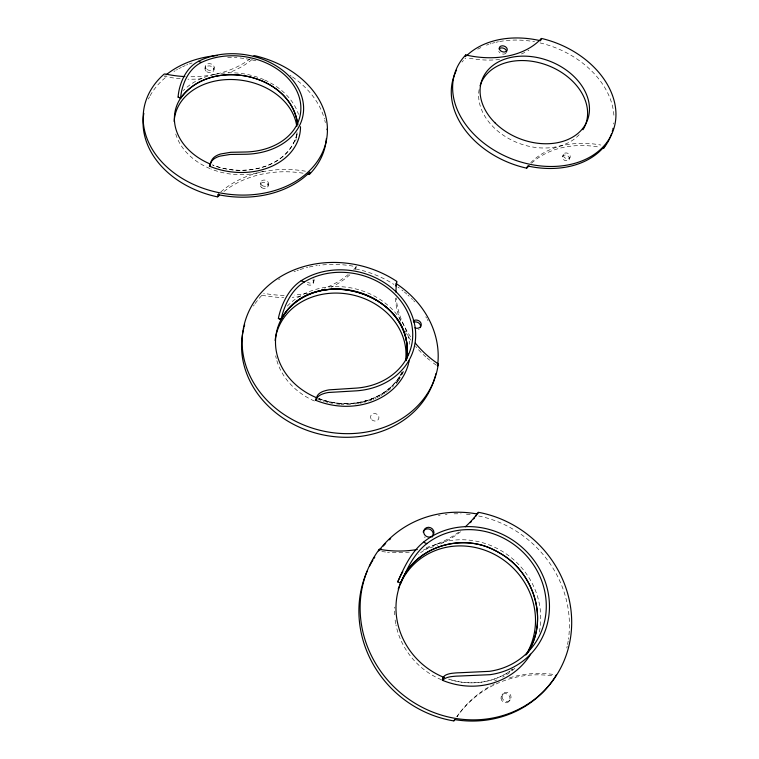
<?xml version="1.0" encoding="UTF-8"?>
<svg xmlns="http://www.w3.org/2000/svg" width="759" height="759" viewBox="0 0 759 759"><rect width="100%" height="100%" fill="white"/><g stroke="black" fill="none" stroke-linecap="round" stroke-linejoin="round"><path stroke-width="0.57" stroke-dasharray="3.79 2.85" d="M205.025 68.746L205.186 66.507M214.01 69.752L214.199 67.532M260.337 184.712L260.65 182.511M268.107 186.031L268.439 183.83M255.128 303.581A98.679 84.553 13.3 0 1 261.77 295.431L262.339 293.031M296.314 138.28L297.186 133.053C288.837 168.925 242.168 177.426 212.207 164.817M313.552 282.614L313.998 280.555M297.063 133.793C288.173 168.783 242.757 177.179 213.07 165.13M354.984 269.768L356.294 266.779L355.013 266.523A98.917 84.676 13.4 0 0 318.903 265.327M562.561 156.42L563.463 154.324M569.136 159.343A3.596 2.713 23.3 0 0 565.17 155.016A3.596 2.713 23.3 0 0 563.235 159.305A3.596 2.713 23.3 0 0 569.136 159.343L570.056 157.246A3.605 2.713 23.3 0 0 566.072 152.92A3.605 2.713 23.3 0 0 564.146 157.208A3.605 2.713 23.3 0 0 570.056 157.246M457.924 715.215L456.975 716.534A119.552 108.148 66.7 0 1 551.983 675.785M501.993 695.045L502.999 693.754M509.08 701.288L510.105 700.016M356.294 266.779L355.544 267.604A95.074 76.27 10.1 0 1 353.571 269.663M165.196 75.615L164.39 76.298L165.623 76.564A89.201 64.012 8.1 0 0 181.553 78.851M510.987 670.406L512.828 669.021C495.01 683.072 470.03 686.345 448.73 679.115C468.996 685.975 492.525 683.385 510.162 671.013M458.825 532.059A102.569 91.972 19.4 0 1 437.801 543.719L432.26 545.968A76.137 70.995 40.6 0 0 418.162 554.535M250.356 58.633A89.391 64.06 8.2 0 1 216.03 74.088L211.002 75.236A64.8 49.42 9 0 0 183.298 90.634M261.997 295.194L263.326 295.46A94.847 76.175 10 0 0 283.752 297.509M355.734 268.942L356.085 269.018A98.679 84.553 13.3 0 1 393.93 284.416M318.353 398.437C347.385 410.249 386.644 402.004 401.862 372.745C386.824 401.672 348.153 410.126 319.292 398.769M436.349 544.279A76.137 70.995 40.6 0 1 512.875 559.013A76.137 70.995 40.6 0 1 539.279 632.351M436.159 544.355A102.569 91.972 19.4 0 1 424.319 548.026M223.971 191.429A95.71 78.044 10.6 0 1 303.439 173.251M148.375 99.068A92.209 70.511 8.9 0 1 149.514 96.82M150.121 95.71A92.209 70.511 8.9 0 1 167.208 76.156M173.972 71.46A92.209 70.511 8.9 0 1 175.168 70.729M176.373 70.027A92.209 70.511 8.9 0 1 177.597 69.335M178.83 68.671A92.209 70.511 8.9 0 1 181.363 67.38M182.644 66.764A92.209 70.511 8.9 0 1 185.262 65.587M186.591 65.027A92.209 70.511 8.9 0 1 187.928 64.477M189.285 63.955A92.209 70.511 8.9 0 1 192.036 62.969M227.681 57.286A92.209 70.511 8.9 0 1 236.969 57.684M240.062 57.978A92.209 70.511 8.9 0 1 244.683 58.576M246.21 58.813A92.209 70.511 8.9 0 1 250.793 59.638M252.311 59.952A92.209 70.511 8.9 0 1 256.836 61.014M290.033 75.331A92.209 70.511 8.9 0 1 291.257 76.137M292.462 76.953A92.209 70.511 8.9 0 1 324.454 119.059M324.767 120.264A92.209 70.511 8.9 0 1 325.336 122.683M326.275 128.764A92.209 70.511 8.9 0 1 326.379 129.979M297.016 132.436A61.754 47.21 8.9 0 1 295.602 141.146M263.392 171.192A61.754 47.21 8.9 0 1 210.888 168.953M209.987 168.583A61.754 47.21 8.9 0 1 175.12 131.62M220.86 191.875A95.938 78.139 10.6 0 1 305.441 171.211M214.55 74.41A89.391 64.06 8.2 0 1 189.693 76.735M252.064 59.477A89.201 64.012 8.1 0 1 228.563 72.817M202.16 78.699A89.201 64.012 8.1 0 1 187.947 79.183M214.712 74.373A64.8 49.42 9 0 1 263.79 79.61M264.673 79.999A64.8 49.42 9 0 1 298.486 114.372M253.449 306.057A98.679 84.553 13.3 0 1 254.284 304.814M397.963 287.12A98.679 84.553 13.3 0 1 399.272 288.059M401.843 289.995A98.679 84.553 13.3 0 1 403.105 290.991M404.348 292.006A98.679 84.553 13.3 0 1 406.777 294.084M407.962 295.137A98.679 84.553 13.3 0 1 409.129 296.219M411.416 298.429A98.679 84.553 13.3 0 1 412.517 299.549M413.608 300.697A98.679 84.553 13.3 0 1 414.68 301.845M425.78 316.769A98.679 84.553 13.3 0 1 426.558 318.087M427.308 319.416A98.679 84.553 13.3 0 1 428.029 320.763M402.744 371.692A66.08 56.593 13.3 0 1 398.788 379.709M398.314 380.477A66.08 56.593 13.3 0 1 396.255 383.475M314.454 401.008A66.08 56.593 13.3 0 1 276.523 359.434M276.285 358.533A66.08 56.593 13.3 0 1 275.688 355.819M401.881 372.678A66.346 56.716 13.4 0 1 319.027 398.655M403.655 371.274A67.342 57.561 13.4 0 1 400.771 376.635M400.221 377.498A67.342 57.561 13.4 0 1 399.073 379.196M398.475 380.031A67.342 57.561 13.4 0 1 395.211 384.054M393.779 385.591A67.342 57.561 13.4 0 1 392.289 387.071M390.724 388.513A67.342 57.561 13.4 0 1 388.276 390.562M387.422 391.227A67.342 57.561 13.4 0 1 385.686 392.507M384.794 393.124A67.342 57.561 13.4 0 1 383.883 393.722M382.963 394.31A67.342 57.561 13.4 0 1 381.084 395.448M380.126 395.989A67.342 57.561 13.4 0 1 379.158 396.521M378.172 397.033A67.342 57.561 13.4 0 1 377.176 397.526M376.17 398.01A67.342 57.561 13.4 0 1 375.155 398.475M374.121 398.921A67.342 57.561 13.4 0 1 373.077 399.357M372.033 399.765A67.342 57.561 13.4 0 1 367.726 401.264M366.625 401.596A67.342 57.561 13.4 0 1 364.405 402.204M363.286 402.479A67.342 57.561 13.4 0 1 359.88 403.209M358.732 403.418A67.342 57.561 13.4 0 1 352.897 404.177M350.544 404.348A67.342 57.561 13.4 0 1 341 404.31M339.795 404.215A67.342 57.561 13.4 0 1 333.827 403.494M332.632 403.295A67.342 57.561 13.4 0 1 329.083 402.583M327.907 402.308A67.342 57.561 13.4 0 1 325.564 401.71M324.406 401.378A67.342 57.561 13.4 0 1 323.249 401.037M320.953 400.297A67.342 57.561 13.4 0 1 317.556 399.054M419.196 329.254A4.791 4.032 18.6 0 1 418.503 329.681M410.572 336.778A93.917 77.257 22.6 0 1 396.198 297.841M287.319 306.067A69.363 59.287 13.4 0 1 404.253 326.028L404.329 326.19A69.363 59.297 13.4 0 1 409.803 344.273M436.434 365.231A93.746 77.2 22.6 0 1 431.036 361.256M429.727 360.212A93.746 77.2 22.6 0 1 427.175 358.077M425.932 356.986A93.746 77.2 22.6 0 1 422.317 353.609M421.15 352.451A93.746 77.2 22.6 0 1 417.792 348.893M416.719 347.679A93.746 77.2 22.6 0 1 415.676 346.455M410.78 340.127A93.746 77.2 22.6 0 1 406.511 333.533M405.733 332.186A93.746 77.2 22.6 0 1 404.993 330.829M400.505 321.161A93.746 77.2 22.6 0 1 395.363 297.111M349.88 274.777A94.847 76.175 10 0 1 331.266 287.225M300.555 296.475A94.847 76.175 10 0 1 292.215 297.3M348.22 274.521A95.074 76.27 10.1 0 1 324.596 288.24M307.537 293.221A95.074 76.27 10.1 0 1 294.321 295.042M284.151 295.355A95.074 76.27 10.1 0 1 263.667 293.297M278.619 279.625A98.917 84.676 13.4 0 1 279.938 278.8M293.999 271.779A98.917 84.676 13.4 0 1 295.479 271.2M296.968 270.64A98.917 84.676 13.4 0 1 298.477 270.109M299.995 269.597A98.917 84.676 13.4 0 1 307.727 267.405M309.302 267.035A98.917 84.676 13.4 0 1 317.281 265.555M313.846 278.866A4.07 3.368 11.4 0 1 312.319 282.642A4.07 3.368 11.4 0 1 307.471 282.187M312.822 279.957A4.061 3.368 11.4 0 1 311.987 284.644A4.061 3.368 11.4 0 1 306.342 283.591M438.398 515.465A108.281 101.137 41 0 1 440.116 515.162M445.315 514.441A108.281 101.137 41 0 1 447.051 514.26M454.053 513.834A108.281 101.137 41 0 1 461.092 513.862M466.377 514.194A108.281 101.137 41 0 1 471.652 514.792M478.644 515.987A108.281 101.137 41 0 1 568.434 639.249M568.168 641.013A108.281 101.137 41 0 1 567.542 644.524M567.182 646.27A108.281 101.137 41 0 1 566.793 648.015M425.144 537.581A5.237 4.82 27.4 0 1 424.395 536.936M456.814 716.781A119.865 108.404 66.5 0 1 491.13 685.643M492.752 684.779A119.865 108.404 66.5 0 1 494.375 683.935M509.621 677.815A119.865 108.404 66.5 0 1 553.15 674.409M460.618 531.708A102.313 91.82 19.3 0 1 436.966 545.398M433.683 546.651A102.313 91.82 19.3 0 1 421.776 550.114M409.357 552.154A102.313 91.82 19.3 0 1 387.413 552.191M385.581 552.002A102.313 91.82 19.3 0 1 380.079 551.224M514.887 668.281A72.503 67.693 40.9 0 1 502.6 677.142M496.699 680.036A72.503 67.693 40.9 0 1 494.669 680.87M441.472 679.751A72.503 67.693 40.9 0 1 395.942 624.828M395.724 623.718A72.503 67.693 40.9 0 1 394.927 618.177M394.652 614.847A72.503 67.693 40.9 0 1 394.652 607.105M531.556 163.223A87.646 67.504 25.8 0 1 599.809 147.237M462.013 62.077A83.917 62.001 21.3 0 1 463.455 60.407M464.973 58.794A83.917 62.001 21.3 0 1 465.77 58.007M477.734 49.202A83.917 62.001 21.3 0 1 480.893 47.561M486.443 45.179A83.917 62.001 21.3 0 1 488.758 44.345M489.934 43.956A83.917 62.001 21.3 0 1 491.12 43.586M492.325 43.235A83.917 62.001 21.3 0 1 494.754 42.589M495.988 42.286A83.917 62.001 21.3 0 1 498.483 41.745M499.745 41.508A83.917 62.001 21.3 0 1 534.592 41.764M540.076 42.912A83.917 62.001 21.3 0 1 613.984 117.436M613.813 122.93A83.917 62.001 21.3 0 1 613.708 124.021M506.044 53.083A4.108 2.97 19.7 0 1 499.299 52.267M499.033 51.906A4.108 2.97 19.7 0 1 498.739 51.327M530.731 162.673A87.845 67.56 25.8 0 1 600.824 145.045M528.909 50.16A80.909 56.972 18.3 0 1 527.922 50.739M524.849 52.371A80.909 56.972 18.3 0 1 520.522 54.325M499.612 59.515A80.909 56.972 18.3 0 1 467.553 57.855M579.212 134.666A56.204 41.508 21.3 0 1 514.166 141.316A56.204 41.508 21.3 0 1 479.223 89.145M371.73 419.718A4.241 3.748 16.7 0 0 378.788 418.57A4.241 3.748 16.7 0 0 373.732 413.551A4.241 3.748 16.7 0 0 371.73 419.718M206.799 71.763A4.526 3.349 8.4 0 0 213.981 69.961A4.526 3.349 8.4 0 0 207.757 66.033A4.526 3.349 8.4 0 0 206.799 71.763M206.97 69.534A4.535 3.359 8.5 0 0 214.171 67.741A4.535 3.359 8.5 0 0 207.938 63.803A4.535 3.359 8.5 0 0 206.97 69.534M261.95 185.367A3.947 3.112 9.6 0 0 268.392 184.029A3.947 3.112 9.6 0 0 263.269 180.13A3.947 3.112 9.6 0 0 261.95 185.367M261.646 187.568A3.937 3.112 9.6 0 0 268.069 186.221A3.937 3.112 9.6 0 0 262.956 182.34A3.937 3.112 9.6 0 0 261.646 187.568M502.031 696.876A4.763 4.412 55.8 0 0 509.071 700.927A4.763 4.412 55.8 0 0 508.539 692.872A4.763 4.412 55.8 0 0 502.031 696.876M501.025 698.157A4.753 4.402 56 0 0 508.046 702.198A4.753 4.402 56 0 0 507.524 694.162A4.753 4.402 56 0 0 501.025 698.157"/><path stroke-width="1.14" d="M143.84 113.29A92.209 70.511 8.9 0 0 217.33 196.837L218.725 193.811M415.363 343.172A93.917 77.257 22.6 0 0 437.203 363.229L438.256 364.282A99.144 84.78 13.4 0 1 313.173 428.399A99.144 84.78 13.4 0 1 251.646 305.943A99.144 84.78 13.4 0 1 396.53 281.238L396.653 282.5A93.917 77.257 22.6 0 0 395.97 292.206M396.815 281.437L395.999 284.634A93.746 77.2 22.6 0 0 395.818 286.001M406.312 360.212C418.361 291.665 307.822 260.612 279.587 322.651A66.394 56.754 13.4 0 0 316.37 397.64L316.56 397.688A31.963 15.18 24.6 0 1 319.235 393.579L320.118 392.925A32.362 15.493 20.5 0 1 323.438 391.283L324.738 390.866A32.466 15.588 16.3 0 1 329.254 389.841L356.351 388.096A67.655 57.38 13.7 0 0 407.63 312.243A67.655 57.38 13.7 0 0 306.361 280.792C296.589 285.982 289.815 295.374 285.564 305.384A31.157 5.104 -63.7 0 0 283.667 310.308L283.126 311.845A31.157 4.137 -66.9 0 0 281.105 319.548L278.382 318.419A31.157 4.193 -66.9 0 1 280.375 310.697L280.906 309.16A31.157 5.171 -63.7 0 1 282.803 304.236C286.722 295.004 292.604 286.238 301.152 280.726A70.691 59.952 13.7 0 1 409.49 309.795A70.691 59.952 13.7 0 1 356.806 390.809L328.609 392.479A32.514 15.559 16.3 0 0 324.093 393.504L322.784 393.93A32.39 15.446 20.4 0 0 318.571 396.236L317.803 396.938A31.982 15.142 24.6 0 0 315.905 400.316L316.826 397.792M308.182 174.115L309.416 174.38L309.843 172.075L309.103 172.824A92.418 70.587 8.9 0 1 219.19 194.864L217.909 194.598M406.463 359.33C417.052 292.746 311.93 261.703 281.105 319.567L278.373 318.438M465.258 56.517L465.732 54.952L466.851 55.198A81.08 57.001 18.3 0 0 540.844 39.032L541.698 38.491A84.249 62.086 21.3 0 1 613.395 129.988A84.249 62.086 21.3 0 1 501.661 154.39A84.249 62.086 21.3 0 1 465.571 55.122L465.732 54.952M541.404 38.424L540.55 40.749L539.478 40.502A84.078 62.039 21.3 0 0 466.415 55.891M438.304 363.978L437.526 365.971L437.677 364.832A98.898 84.657 13.3 0 0 397.223 284.283L396.17 283.572M455.618 72.162A83.917 62.001 21.3 0 0 526.499 168.128L527.695 165.993L528.852 166.24A84.088 62.039 21.3 0 0 604.23 146.534L604.781 145.851L603.766 148.052L602.646 147.806M402.82 571.764A76.137 70.995 40.6 0 0 398.665 579.648L397.744 581.916L400.743 583.14C414.983 544.307 466.899 531.471 500.295 553.482C533.938 572.362 549.298 620.075 527.315 653.186M378.637 550.977L379.329 549.288L380.771 549.535A102.569 91.972 19.4 0 0 417.289 549.488M316.55 397.716L315.383 400.126L317.253 400.904A69.363 59.297 13.4 0 0 408.541 363.599M280.204 319.197L280.564 318.514M281.105 319.567L281.475 318.903A66.394 56.754 13.4 0 1 361.161 292.983A66.394 56.754 13.4 0 1 406.236 360.601M379.329 549.288L379.102 549.582A108.831 101.516 40.7 0 0 420.306 706.316A108.831 101.516 40.7 0 0 567.476 651.279A108.831 101.516 40.7 0 0 478.654 512.353L477.364 514.014L475.978 513.767A108.546 101.317 40.9 0 0 379.472 549.877M555.446 675.965L556.423 674.912M526.727 654.135C550.958 618.983 532.173 567.239 494.46 550.322C459.982 531.642 410.761 548.292 399.291 587.011A72.873 67.94 40.6 0 0 443.171 677.075L444.338 677.521L443.379 677.123L442.26 680.178L444.319 681.041A76.137 70.995 40.6 0 0 530.617 654.201M367.223 571.015A108.281 101.137 41 0 0 453.559 720.87L454.793 719.674M180.623 98.139A28.7 7.467 -68.3 0 1 181.913 89.828L182.34 88.262A28.662 8.539 -65.2 0 1 183.925 83.367C187.359 74.021 193.934 65.331 203.421 61.555A63.12 47.665 9.2 0 1 297.025 91.422A63.12 47.665 9.2 0 1 245.527 151.999L230.745 152.293L220.841 153.954A30.332 17.561 22.2 0 0 216.96 155.443L215.86 156.041A30.256 17.22 26.4 0 0 213.127 158.233L212.435 159.077A29.886 16.66 30.5 0 0 210.566 164.105L209.835 166.268A29.905 16.632 30.5 0 1 211.106 162.132L211.704 161.24A30.275 17.191 26.4 0 1 215.129 158.185L216.239 157.587A30.369 17.542 22.2 0 1 220.129 156.098L230.034 154.457L245.831 154.257A65.948 49.809 9.2 0 0 298.875 89.467A65.948 49.809 9.2 0 0 198.535 61.299C190.196 65.549 184.57 73.708 181.392 82.314A28.662 8.596 -65.2 0 0 179.807 87.209L179.39 88.775A28.7 7.524 -68.3 0 0 178.109 97.095L180.623 98.139C210.167 57.115 290.564 72.551 297.699 124.248M478.284 512.287L477.534 513.331A102.569 91.972 19.4 0 1 465.352 526.755M453.967 720.936L454.907 719.636L456.415 719.874A108.575 101.336 40.9 0 0 555.692 676.108M603.766 148.052L603.908 147.863A83.917 62.001 21.3 0 0 611.65 133.537M526.812 168.204L527.42 167.492A87.646 67.504 25.8 0 1 529.014 165.737M309.416 174.38L309.615 174.172A92.209 70.511 8.9 0 0 326.379 138.499M217.681 196.913L218.488 196.135A95.71 78.044 10.6 0 1 219.55 195.158M253.316 56.194L254.379 55.606A92.607 70.653 8.9 0 1 321.209 155.045A92.607 70.653 8.9 0 1 188.697 182.084A92.607 70.653 8.9 0 1 164.267 73.993L165.728 74.078A89.391 64.06 8.2 0 0 184.892 76.583M400.743 583.14A34.686 0.636 -67.5 0 0 403.741 576.432C409.613 563.396 417.08 550.379 429.015 542.011A74.382 68.965 39.5 0 1 539.317 575.151A74.382 68.965 39.5 0 1 489.308 671.345L459.28 672.768A35.588 12.049 12.8 0 0 453.958 673.11L452.383 673.261A35.531 12.267 16.8 0 0 448.284 674.077L447.155 674.447A35.161 12.305 20.8 0 0 443.389 677.104L442.839 680.406A35.189 12.248 20.8 0 1 445.599 678.176L446.615 677.759A35.559 12.201 16.8 0 1 451.842 676.563L453.427 676.392A35.635 11.992 12.9 0 1 458.749 676.06L489.982 674.685A77.722 72.058 39.5 0 0 541.158 572.068A77.722 72.058 39.5 0 0 423.437 542.211C412.943 550.835 406.226 562.979 400.724 575.18A34.686 0.56 -67.5 0 1 397.754 581.897M198.535 61.299L201.429 62.504M301.152 280.726L304.293 282.025M423.437 542.211L426.881 543.634M178.109 97.124L179.788 97.826M297.765 124.988C291.418 71.744 206.818 56.251 179.077 100.662A62.02 47.295 9 0 0 210.385 164.086L209.351 166.098L211.078 166.819A64.8 49.42 9 0 0 300.498 126.687M174.19 121.544A61.754 47.21 8.9 0 1 233.744 79.562A61.754 47.21 8.9 0 1 296.769 126.535M166.24 74.752A92.399 70.578 8.9 0 1 217.121 55.511M435.04 376.682A98.679 84.553 13.3 0 1 319.691 434.129A98.679 84.553 13.3 0 1 243.184 330.62M243.516 329.169A98.679 84.553 13.3 0 1 243.867 327.727M244.256 326.294A98.679 84.553 13.3 0 1 244.673 324.861M435.742 373.836A98.679 84.553 13.3 0 1 435.41 375.259M275.109 340.44A66.08 56.593 13.3 0 1 347.394 293.961A66.08 56.593 13.3 0 1 405.572 360.553M321.788 289.691A67.342 57.561 13.4 0 1 322.888 289.483M408.114 353.903A67.342 57.561 13.4 0 1 408.038 354.899M413.816 322.158A4.791 4.032 18.6 0 1 418.959 323.182A4.791 4.032 18.6 0 1 420.41 327.632M413.247 320.915A4.801 4.042 18.6 0 1 419.414 321.171A4.801 4.042 18.6 0 1 420.676 326.531A4.801 4.042 18.6 0 1 414.869 327.85M409.177 360.895A69.363 59.297 13.4 0 1 408.769 362.707M369.491 566.223A108.281 101.137 41 0 1 372.916 560.066M373.845 558.577A108.281 101.137 41 0 1 374.794 557.106M379.927 550.028A108.281 101.137 41 0 1 381.027 548.681M383.295 546.044A108.281 101.137 41 0 1 385.657 543.491M389.376 539.839A108.281 101.137 41 0 1 390.648 538.672M432.317 536.803A5.237 4.82 27.4 0 1 432.118 537.04M423.152 532.012A5.237 4.82 27.4 0 1 430.021 529.336A5.237 4.82 27.4 0 1 432.649 536.29M476.614 515.057A102.313 91.82 19.3 0 1 475.637 516.367M474.641 517.657A102.313 91.82 19.3 0 1 473.607 518.938M471.472 521.433A102.313 91.82 19.3 0 1 470.362 522.657M398.209 589.05A72.503 67.693 40.9 0 1 399.338 586.043M399.746 585.056A72.503 67.693 40.9 0 1 496.253 555.37A72.503 67.693 40.9 0 1 525.797 655.064M456.083 71.185A83.917 62.001 21.3 0 1 456.576 70.226M613.035 128.309A83.917 62.001 21.3 0 1 612.807 129.372M612.551 130.425A83.917 62.001 21.3 0 1 612.276 131.468M499.08 48.965A4.108 2.97 19.7 0 1 503.834 48.348A4.108 2.97 19.7 0 1 506.519 52.077M480.086 85.748A56.204 41.508 21.3 0 1 550.455 66.526A56.204 41.508 21.3 0 1 582.978 129.723M424.461 534.564A5.247 4.829 27.3 0 0 433.389 534.763A5.247 4.829 27.3 0 0 428.569 527.287A5.247 4.829 27.3 0 0 424.461 534.564M500.437 50.625A4.118 2.97 19.7 0 0 507.145 50.331A4.118 2.97 19.7 0 0 502.23 45.806A4.118 2.97 19.7 0 0 500.437 50.625M495.058 122.892A56.432 41.565 21.3 0 0 587.2 120.823A56.432 41.565 21.3 0 0 522.059 56.147A56.432 41.565 21.3 0 0 495.058 122.892"/></g></svg>
